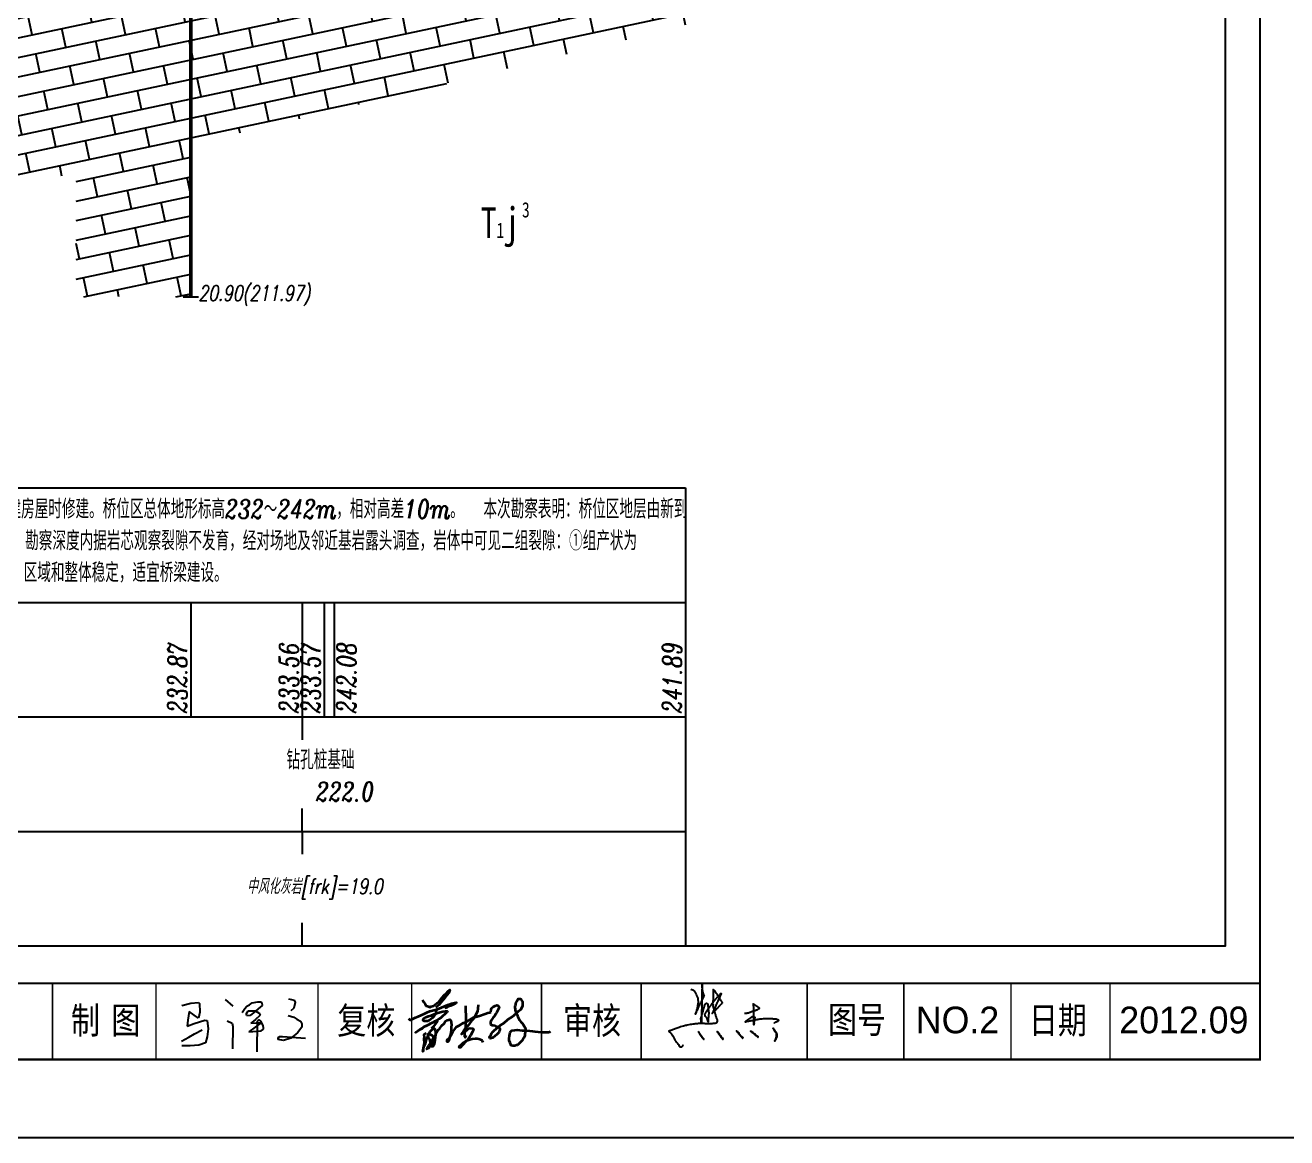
# Model space of a CAD drawing. Header units: millimetres. Extents: x -513 to 23624, y -721 to 12066.
# Drawn here: x 212 to 377.3, y -68.7 to 77.1 of the extents above; entities that cross this region are included whole.
import ezdxf
from ezdxf.enums import TextEntityAlignment as Align

# ---------------------------------------------------------------- set-up
doc = ezdxf.new("R2010")
doc.units = ezdxf.units.MM
doc.linetypes.add('x-tc', pattern=[18, 15, -3])
doc.layers.add('图框', color=7, linetype='Continuous')
doc.layers.add('签名', color=7, linetype='Continuous')
doc.styles.add('FSMM', font='fsdb_e.shx', dxfattribs={"width": 0.75, "bigfont": 'fsdb.shx'})
doc.styles.get("Standard").update_dxf_attribs({"font": 'italc1.shx', "width": 0.75, "bigfont": 'fsdb.shx'})
doc.styles.add('xdb', font='italc1.shx', dxfattribs={"width": 0.75, "bigfont": 'fsdb.shx'})
pattern_1 = [(11.9783, (0, 0), (-0.518852, 2.445566), []), (101.9783, (0, 0), (-4.43176, 1.6154), [2.5, -2.5])]

# ---------------------------------------------------------------- blocks, each defined once
blk = doc.blocks.new('A$C0A595376')
at = {"layer": '签名', "color": 7, "linetype": 'x-tc', "lineweight": -3}
for p, q in [((-0.84, 4.08), (0.06, 4.32)), ((0.06, 4.32), (0.84, 4.39)), ((0.84, 4.39), (0.96, 4.29)), ((0.96, 4.29), (0.98, 3.4)), ((3.52, 4.68), (4.29, 4)), ((5.5, 3.77), (5.73, 4)), ((5.73, 4), (5.97, 4.14)), ((5.97, 4.14), (6.24, 4.34)), ((6.24, 4.34), (6.82, 4.44)), ((7.26, 4.09), (6.41, 3.36)), ((6.82, 4.44), (7, 4.45)), ((7, 4.45), (7.15, 4.44)), ((7.15, 4.44), (7.24, 4.35)), ((7.24, 4.35), (7.26, 4.09)), ((9.91, 4.75), (10.23, 4.7)), ((10.23, 4.7), (10.47, 4.62)), ((10.6, 4.38), (10.44, 3.8)), ((10.47, 4.62), (10.6, 4.38)), ((-0.22, 2.61), (-0.31, 1.99)), ((-0.08, 3.48), (-0.22, 2.61)), ((0.41, 3.1), (-0.08, 3.48)), ((0.4, 2.28), (1.49, 2.6)), ((0.85, 2.81), (0.41, 3.1)), ((0.98, 3.4), (0.85, 2.81)), ((1.49, 2.6), (1.73, 2.57)), ((1.73, 2.57), (1.82, 1.74)), ((5.26, 3.36), (5.5, 3.77)), ((5.68, 3.28), (5.85, 3.53)), ((5.68, 3.17), (5.68, 3.28)), ((5.73, 3.04), (5.68, 3.17)), ((6.05, 3.08), (5.73, 3.04)), ((5.85, 3.53), (6.13, 3.55)), ((6.41, 3.36), (6.05, 3.08)), ((6.54, 2.63), (6.11, 2.31)), ((6.13, 3.55), (6.56, 3.55)), ((7.07, 3.11), (6.54, 2.63)), ((6.56, 3.55), (6.97, 3.3)), ((6.8, 2.55), (6.75, 2.48)), ((6.88, 2.63), (6.8, 2.55)), ((7.12, 2.51), (6.88, 2.63)), ((6.97, 3.3), (7.07, 3.11)), ((9.89, 3.08), (10.44, 2.92)), ((10.44, 3.8), (10.15, 3.53)), ((10.44, 2.92), (10.76, 2.71)), ((10.76, 2.71), (11.13, 2.5)), ((-0.31, 1.99), (0.4, 2.28)), ((0.43, 1.22), (1.2, 1.62)), ((1.82, 1.74), (1.73, 0.91)), ((3.74, 2.54), (4.24, 2.31)), ((4.24, 2.31), (4.32, 1.96)), ((4.32, 1.96), (4.26, -0.3)), ((7.2, 2.38), (5.9, 1.41)), ((5.9, 1.41), (7.16, 1.54)), ((6.11, 2.31), (7.2, 2.38)), ((6.75, 2.48), (6.73, -0.6)), ((7.35, 2.06), (7.12, 2.51)), ((7.16, 1.54), (7.39, 1.69)), ((7.39, 1.84), (7.35, 2.06)), ((7.39, 1.69), (7.39, 1.84)), ((10.81, 1.31), (10.15, 0.78)), ((11.27, 1.89), (10.81, 1.31)), ((11.13, 2.5), (11.27, 2.23)), ((11.27, 2.23), (11.27, 1.89)), ((-0.87, 0.47), (-0.12, 0.9)), ((0, 0), (-0.82, 0)), ((-0.12, 0.9), (0.43, 1.22)), ((0.87, 0.08), (0, 0)), ((1.54, 0.32), (0.87, 0.08)), ((1.73, 0.91), (1.54, 0.32)), ((8.88, 0.78), (8.98, 0.94)), ((8.88, 0.64), (8.88, 0.78)), ((9.41, 0.56), (8.88, 0.64)), ((8.98, 0.94), (9.3, 0.96)), ((9.3, 0.96), (11.64, 0.8)), ((10.15, 0.78), (9.41, 0.56))]:
    blk.add_line(p, q, dxfattribs=at)
blk = doc.blocks.new('A$C4A3225B1')
at = {"layer": '签名', "color": 7, "linetype": 'Continuous'}
for points in [[(1.36, 7.58), (1.79, 7.33), (1.86, 7.19), (1.94, 7.05), (2.02, 6.89), (2.17, 6.56), (2.24, 6.4), (2.27, 6.18), (2.29, 5.78), (2.26, 5.6), (2.2, 5.26), (2.16, 5.04), (2, 4.42), (2.04, 4.58), (1.99, 4.44), (1.94, 4.3), (1.99, 4.42), (2.01, 4.46), (2.04, 4.51), (2.06, 4.55), (2.07, 4.58), (2.09, 4.62), (2.11, 4.66), (2.14, 4.71), (2.16, 4.75), (2.18, 4.79), (2.19, 4.82), (2.32, 5.09), (2.4, 5.25), (2.47, 5.39), (2.52, 5.5), (2.58, 5.62), (2.66, 5.78), (2.78, 6.02), (2.88, 6.22), (2.97, 6.41), (3.03, 6.53), (3.08, 6.63), (3.11, 6.7), (3.08, 6.77), (3.04, 6.86), (3.01, 6.93), (2.96, 7.03), (2.94, 7.14), (2.92, 7.25), (2.9, 7.38), (2.88, 7.51), (2.86, 7.63), (2.84, 7.73), (2.83, 7.82), (2.83, 7.99), (2.81, 8.25), (2.83, 7.99), (2.81, 7.91), (2.84, 7.73), (2.8, 7.52), (2.8, 7.29), (2.79, 7.02), (2.79, 6.64), (2.79, 6.38), (2.78, 6.26), (2.78, 6.09), (2.78, 6.02), (2.78, 5.8), (2.77, 5.32), (2.76, 4.8), (2.75, 4.23), (2.75, 4.03), (2.75, 3.93), (2.75, 3.84), (2.75, 3.74), (2.74, 3.65), (2.74, 3.6), (2.74, 3.55), (2.74, 3.5), (2.74, 3.43), (2.74, 3.29), (2.74, 3.23), (2.74, 3.15), (2.71, 3.19), (2.69, 3.23), (2.68, 3.29), (2.68, 3.37), (2.68, 3.48), (2.67, 3.61), (2.66, 3.73), (2.68, 3.78), (2.69, 3.83), (2.71, 3.88), (2.73, 3.95), (2.75, 4.03), (2.78, 4.14), (2.8, 4.2), (2.81, 4.25), (2.82, 4.28), (2.83, 4.32), (2.85, 4.37), (2.86, 4.39), (2.87, 4.45), (2.94, 4.68), (2.99, 4.84), (3.02, 4.95), (3.06, 5.1), (3.08, 5.17), (3.11, 5.27), (3.15, 5.38), (3.19, 5.53), (3.28, 5.63), (3.32, 5.67), (3.36, 5.73), (3.43, 5.71), (3.49, 5.7), (3.53, 5.64), (3.56, 5.58), (3.58, 5.46), (3.58, 5.37), (3.6, 5.25), (3.61, 5.16), (3.62, 5.06), (3.63, 4.98), (3.63, 4.97), (3.66, 4.68), (3.68, 4.48), (3.69, 4.38), (3.68, 4.28), (3.67, 4.22), (3.67, 4.15), (3.66, 4.05), (3.65, 3.99), (3.64, 3.88), (3.63, 3.8), (3.61, 3.6), (3.61, 3.44), (3.61, 3.36), (3.61, 3.32), (3.61, 3.28), (3.6, 3.32), (3.59, 3.36), (3.58, 3.39), (3.56, 3.43), (3.54, 3.49), (3.53, 3.54), (3.5, 3.62), (3.48, 3.67), (3.46, 3.73), (3.44, 3.8), (3.41, 3.83), (3.38, 3.86), (3.35, 3.89), (3.33, 3.91), (3.28, 3.96), (3.26, 3.98), (3.23, 4.01), (3.21, 4.03), (3.21, 4.05), (3.21, 4.08), (3.2, 4.1), (3.2, 4.14), (3.2, 4.16), (3.19, 4.25), (3.24, 4.35), (3.27, 4.41), (3.32, 4.51), (3.36, 4.58), (3.4, 4.64), (3.44, 4.71), (3.49, 4.79), (3.52, 4.82), (3.54, 4.85), (3.59, 4.92), (3.63, 4.98), (3.69, 5.06), (3.74, 5.13), (3.79, 5.19), (3.86, 5.3), (3.91, 5.37), (3.99, 5.47), (4.04, 5.54), (4.15, 5.69), (4.22, 5.78), (4.35, 5.95), (4.4, 6.03), (4.44, 6.08), (4.49, 6.14), (4.52, 6.17), (4.56, 6.22), (4.63, 6.3), (4.69, 6.38), (4.73, 6.43), (4.77, 6.47), (4.81, 6.53), (4.86, 6.57), (4.89, 6.6), (4.95, 6.65), (4.98, 6.68), (5.05, 6.75), (5.15, 6.84), (5.23, 6.91), (5.23, 6.98), (5.29, 6.98), (5.3, 6.98), (5.32, 6.98), (5.27, 6.87), (5.22, 6.77), (5.17, 6.65), (5.12, 6.54), (5.09, 6.43), (5.02, 6.32), (4.97, 6.2), (4.89, 6.04), (4.87, 5.99), (4.8, 5.84), (4.73, 5.68), (4.68, 5.57), (4.63, 5.46), (4.6, 5.39), (4.56, 5.31), (4.48, 5.13), (4.43, 5.02), (4.36, 4.86), (4.29, 4.72), (4.25, 4.63), (4.2, 4.5), (4.17, 4.44), (4.14, 4.38), (4.21, 4.45), (4.26, 4.5), (4.3, 4.55), (4.38, 4.62), (4.43, 4.65), (4.42, 4.67), (4.49, 4.74), (4.57, 4.82), (4.59, 4.85), (4.69, 4.95), (4.76, 5.02), (4.81, 5.08), (4.92, 5.18), (4.99, 5.25), (5.03, 5.3), (5.09, 5.37), (5.15, 5.42), (5.2, 5.47), (5.26, 5.54), (5.3, 5.58), (5.35, 5.63), (5.39, 5.67), (5.42, 5.7), (5.44, 5.72), (5.47, 5.75), (5.49, 5.77), (5.47, 5.81), (5.45, 5.84), (5.43, 5.87), (5.35, 6), (5.23, 6.19), (5.14, 6.35), (5.08, 6.45), (4.95, 6.65), (4.82, 6.85), (4.66, 7.06), (4.57, 7.2), (4.44, 7.38), (4.35, 7.44), (4.26, 7.5), (4.26, 7.33), (4.26, 7.18), (4.26, 7.08), (4.26, 6.84), (4.26, 6.65), (4.26, 6.44), (4.26, 6.23), (4.24, 6.04), (4.21, 5.85), (4.22, 5.78), (4.15, 5.69), (4.23, 5.59), (4.24, 5.33), (4.28, 5.16), (4.31, 5), (4.36, 4.86), (4.43, 4.65), (4.54, 4.3), (4.59, 4.09), (4.64, 3.88), (4.71, 3.7), (4.79, 3.53), (4.76, 3.25), (4.66, 3.1), (4.4, 3.06), (4.14, 3.03), (3.83, 3.03), (3.65, 3.03), (3.36, 3.03), (3.09, 3.05), (2.9, 3.06), (2.74, 3.06), (2.66, 3.08), (2.35, 3.05), (2.04, 3.03), (1.78, 2.99), (1.6, 2.96), (1.27, 2.92), (0.88, 2.84), (0.66, 2.79), (0.36, 2.73), (-0.34, 2.48), (-0.58, 2.39), (-1.04, 2.23), (-1.29, 2.15), (-1.54, 2.08), (-1.34, 1.86), (-0.94, 1.28), (-0.74, 0.9), (-0.53, 0.64), (-0.32, 0.37), (-0.23, 0.22), (-0.08, 0.02), (0.16, 0.02), (0.34, 0.31)], [(8.39, 4.43), (8.55, 4.43), (8.62, 4.44), (8.71, 4.44), (8.77, 4.45), (8.84, 4.45), (8.91, 4.48), (9.06, 4.54), (9.14, 4.57), (9.27, 4.63), (9.43, 4.67), (9.49, 4.69), (9.63, 4.72), (9.72, 4.75), (9.85, 4.81), (9.9, 4.84), (10.07, 4.91), (10.15, 4.95), (10.25, 5.01), (10.35, 5.08), (10.24, 5.14), (10.15, 5.2), (10.05, 5.27), (9.99, 5.31), (9.9, 5.37), (9.81, 5.43), (9.74, 5.48), (9.67, 5.53), (9.61, 5.57), (9.52, 5.63), (9.52, 5.55), (9.52, 5.37), (9.53, 5.29), (9.53, 5.11), (9.53, 5.04), (9.53, 4.94), (9.54, 4.86), (9.54, 4.79), (9.54, 4.72), (9.54, 4.7), (9.54, 4.64), (9.54, 4.61), (9.54, 4.55), (9.54, 4.52), (9.54, 4.46), (9.55, 4.39), (9.55, 4.28), (9.55, 4.16), (9.55, 4.04), (9.56, 3.95), (9.56, 3.78), (9.56, 3.68), (9.56, 3.58), (9.58, 3.52), (9.57, 3.41), (9.57, 3.3), (9.57, 3.23), (9.58, 3.1), (9.63, 3.09), (9.59, 3.02), (9.6, 2.96), (9.59, 2.9), (9.61, 3.03), (9.62, 3.07), (9.63, 3.13), (9.64, 3.19), (9.67, 3.26), (9.66, 3.31), (9.67, 3.39), (9.68, 3.45), (9.69, 3.5), (9.7, 3.54), (9.75, 3.69), (9.73, 3.78), (9.77, 3.83), (9.74, 3.85), (9.72, 3.87), (9.68, 3.9), (9.64, 3.93), (9.62, 3.95), (9.56, 3.95), (9.51, 3.95), (9.39, 3.95), (9.31, 3.89), (9.26, 3.86), (9.2, 3.81), (9.13, 3.77), (9.09, 3.74), (9.05, 3.71), (9.01, 3.68), (8.95, 3.64), (8.9, 3.6), (8.83, 3.55), (8.77, 3.51), (8.73, 3.49), (8.69, 3.46), (8.63, 3.42), (8.6, 3.39), (8.56, 3.36), (8.52, 3.34), (8.47, 3.3), (8.59, 3.32), (8.73, 3.35), (8.83, 3.37), (8.92, 3.39), (9.02, 3.41), (9.11, 3.43), (9.17, 3.44), (9.26, 3.46), (9.35, 3.47), (9.45, 3.49), (9.49, 3.5), (9.56, 3.52), (9.65, 3.53), (9.73, 3.55), (9.8, 3.56), (9.87, 3.58), (9.97, 3.59), (10.03, 3.6), (10.11, 3.62), (10.19, 3.63), (10.27, 3.65), (10.31, 3.65), (10.37, 3.67), (10.42, 3.68), (10.51, 3.68), (10.88, 3.7), (10.97, 3.7), (11.17, 3.7), (11.28, 3.7), (11.4, 3.7), (11.54, 3.7), (11.65, 3.7), (11.82, 3.7), (11.94, 3.7), (12.05, 3.7), (12.18, 3.69), (12.26, 3.69), (12.34, 3.68), (12.41, 3.68), (12.47, 3.68), (12.6, 3.63), (12.72, 3.58), (12.75, 3.55), (12.84, 3.5), (12.82, 3.48), (12.79, 3.41), (12.75, 3.35), (12.69, 3.32), (12.64, 3.3), (12.52, 3.25), (12.45, 3.22), (12.37, 3.18), (12.29, 3.14), (12.22, 3.1)], [(4.8, 2.02), (4.94, 1.89), (4.99, 1.81), (5.07, 1.71), (5.08, 1.61), (5.16, 1.57), (5.18, 1.48), (5.24, 1.39), (5.29, 1.32), (5.37, 1.2), (5.43, 1.11), (5.49, 1.02), (5.52, 0.98), (5.56, 1.03), (5.48, 1.12), (5.37, 1.2), (5.3, 1.31), (5.25, 1.45), (5.07, 1.63), (5, 1.73), (4.89, 1.9), (4.8, 2.02), (5.14, 1.6), (5.21, 1.5), (5.36, 1.27), (5.53, 1.04), (5.52, 1.03), (5.46, 1.08), (5.42, 1.14), (5.37, 1.21), (5.31, 1.29), (5.27, 1.35), (5.21, 1.43), (5.17, 1.49), (5.11, 1.54)], [(7.32, 2.1), (7.46, 1.98), (7.53, 1.91), (7.61, 1.81), (7.64, 1.72), (7.72, 1.68), (7.75, 1.59), (7.81, 1.51), (7.86, 1.45), (7.96, 1.33), (8.03, 1.25), (8.1, 1.17), (8.13, 1.13), (8.16, 1.18), (8.08, 1.26), (7.96, 1.33), (7.88, 1.43), (7.82, 1.57), (7.63, 1.73), (7.54, 1.83), (7.42, 1.98), (7.32, 2.1), (7.69, 1.71), (7.77, 1.62), (7.95, 1.4), (8.14, 1.18), (8.12, 1.17), (8.06, 1.22), (8.01, 1.27), (7.96, 1.34), (7.89, 1.41), (7.84, 1.47), (7.78, 1.55), (7.73, 1.6), (7.67, 1.65)], [(9.16, 2.08), (9.33, 1.99), (9.4, 1.93), (9.5, 1.85), (9.54, 1.77), (9.63, 1.74), (9.67, 1.66), (9.75, 1.6), (9.82, 1.54), (9.94, 1.45), (10.02, 1.38), (10.1, 1.31), (10.14, 1.28), (10.16, 1.34), (10.06, 1.4), (9.94, 1.44), (9.83, 1.53), (9.75, 1.65), (9.53, 1.78), (9.43, 1.86), (9.28, 1.98), (9.16, 2.08), (9.6, 1.77), (9.7, 1.69), (9.91, 1.51), (10.13, 1.33), (10.12, 1.32), (10.05, 1.35), (9.99, 1.4), (9.93, 1.45), (9.85, 1.52), (9.79, 1.57), (9.72, 1.63), (9.66, 1.67), (9.59, 1.71)], [(12.12, 2.45), (12.38, 2.07), (12.56, 1.81), (12.59, 1.67), (12.62, 1.52), (12.56, 1.24), (12.51, 1.11), (12.46, 0.99), (12.39, 0.88), (12.33, 0.77), (12.46, 1.06), (12.56, 1.31), (12.57, 1.57), (12.55, 1.64), (12.55, 1.73), (12.52, 1.83), (12.45, 1.91), (12.43, 1.95), (12.41, 1.98), (12.3, 2.18), (12.23, 2.28), (12.17, 2.37), (12.12, 2.45), (12.41, 2.03), (12.44, 1.99), (12.48, 1.93), (12.51, 1.89), (12.53, 1.85), (12.55, 1.83), (12.56, 1.8), (12.57, 1.77), (12.58, 1.71), (12.59, 1.67), (12.59, 1.63), (12.6, 1.59), (12.59, 1.57), (12.59, 1.54), (12.6, 1.52), (12.61, 1.49), (12.59, 1.38), (12.54, 1.27), (12.52, 1.22), (12.48, 1.13), (12.46, 1.06), (12.4, 0.91), (12.39, 0.88), (12.37, 0.85), (12.35, 0.82), (12.34, 0.79), (12.33, 0.77)]]:
    blk.add_spline(points, degree=3, dxfattribs=at)
at = {"layer": '签名', "color": 7, "linetype": 'Continuous', "start_tangent": (0.570994, -0.820954), "end_tangent": (0.570994, -0.820954)}
blk.add_spline([(2.31, 2.02), (2.48, 1.77), (2.58, 1.64), (2.67, 1.5), (2.76, 1.38), (2.86, 1.23), (2.97, 1.1), (3.05, 1.05), (3.03, 0.98), (2.96, 1.05), (2.9, 1.11), (2.85, 1.19), (2.8, 1.25), (2.75, 1.34), (2.7, 1.42), (2.61, 1.54), (2.54, 1.69), (2.45, 1.82), (2.4, 1.89), (2.31, 2.02)], degree=3, dxfattribs=at)
blk = doc.blocks.new('z')
at = {"layer": '图框', "color": 7, "lineweight": 35}
for points in [[(35627849.84, 3315053.13), (35627850.77, 3315051.66), (35627851.6, 3315050.36), (35627852.33, 3315049.21), (35627853.13, 3315048.92), (35627853.75, 3315048.7), (35627854.58, 3315048.4), (35627855.64, 3315048.72), (35627857.11, 3315049.17), (35627859.27, 3315050.89), (35627860.78, 3315052.08), (35627861.99, 3315053.6), (35627862.9, 3315054.75), (35627864.07, 3315056.21), (35627865.52, 3315057.29), (35627866.45, 3315058.74), (35627867.83, 3315059.84), (35627867.18, 3315057.85), (35627865.07, 3315055.26), (35627863.81, 3315053.71), (35627861.91, 3315051.38), (35627860.75, 3315049.95), (35627858.66, 3315048.09)], [(35627840.7, 3315040.86), (35627841.21, 3315040.17), (35627841.53, 3315040.01), (35627842.08, 3315040.07), (35627843.87, 3315040.87), (35627845.21, 3315041.47), (35627847.04, 3315042.29), (35627848.91, 3315043.13), (35627850.91, 3315044.03), (35627852.78, 3315044.86), (35627854.79, 3315045.76), (35627857.28, 3315046.34), (35627859.64, 3315047.13), (35627862.44, 3315048.14), (35627864.98, 3315049.19), (35627866.52, 3315049.93), (35627868.84, 3315050.72), (35627870.85, 3315051.24), (35627872.04, 3315051.46), (35627872.26, 3315051.24), (35627871.55, 3315050.76), (35627869.72, 3315049.84), (35627868.27, 3315049.14), (35627867, 3315048.71), (35627866.12, 3315048.18), (35627865.38, 3315047.96), (35627864.59, 3315047.61)], [(35627894.74, 3315044.97), (35627895.1, 3315046.92), (35627895.51, 3315047.84), (35627896.33, 3315048.65), (35627897.65, 3315049.32), (35627898.83, 3315049.68), (35627899.49, 3315049.42), (35627899.8, 3315048.96), (35627900.11, 3315048.55), (35627900.21, 3315047.94), (35627899.75, 3315046.77), (35627898.88, 3315045.15), (35627898.63, 3315044.66), (35627898.14, 3315044), (35627897.49, 3315042.94), (35627896.92, 3315042.29), (35627896.34, 3315041.47), (35627895.12, 3315039.58), (35627894.79, 3315039.09), (35627894.55, 3315038.44), (35627894.55, 3315038.2), (35627894.55, 3315037.54), (35627894.55, 3315037.22), (35627894.79, 3315036.89), (35627895.69, 3315036.48), (35627896.1, 3315036.48), (35627897.49, 3315036.24), (35627898.14, 3315035.83), (35627899.45, 3315035.42), (35627900.02, 3315034.93), (35627900.68, 3315034.28), (35627900.68, 3315033.46), (35627900.43, 3315032.89), (35627900.35, 3315032.56), (35627900.02, 3315031.75), (35627899.61, 3315031.17), (35627898.55, 3315030.1), (35627897.73, 3315029.53), (35627897.16, 3315029.04), (35627896.67, 3315028.63), (35627896.42, 3315028.39), (35627895.93, 3315028.14), (35627895.36, 3315027.9), (35627895.11, 3315027.9), (35627894.46, 3315027.82), (35627894.05, 3315028.55), (35627894.05, 3315028.88), (35627894.87, 3315029.61), (35627895.28, 3315031.08), (35627896.1, 3315032.06), (35627896.99, 3315032.96), (35627901.24, 3315036.55), (35627903.37, 3315037.86), (35627906, 3315040.16), (35627908.94, 3315042.03), (35627911.64, 3315044.32), (35627913.19, 3315045.87), (35627914.83, 3315047.1), (35627915.97, 3315049.38), (35627915.89, 3315050.93), (35627915.81, 3315051.91), (35627915.48, 3315052.57), (35627914.91, 3315053.22), (35627914.5, 3315053.55), (35627913.52, 3315053.71), (35627912.7, 3315053.71), (35627912.37, 3315053.3), (35627912.05, 3315052.57), (35627911.63, 3315052.1), (35627911.31, 3315051.5), (35627911.07, 3315050.61), (35627910.99, 3315049.95), (35627910.9, 3315049.38), (35627910.66, 3315048.73), (35627910.58, 3315048.08), (35627910.66, 3315047.83), (35627910.74, 3315047.18), (35627910.9, 3315046.85), (35627910.9, 3315046.28), (35627911.48, 3315044.15), (35627912.13, 3315043.33), (35627912.54, 3315042.03), (35627913.11, 3315041.05), (35627913.76, 3315039.74), (35627914.5, 3315038.76), (35627915.64, 3315037.7), (35627916.05, 3315037.05), (35627917.44, 3315034.82), (35627917.61, 3315033.84), (35627917.69, 3315033.03), (35627917.36, 3315031.88), (35627917.12, 3315030.33), (35627917.12, 3315029.6), (35627916.79, 3315028.7), (35627916.55, 3315028.13), (35627915.57, 3315026.74), (35627914.91, 3315025.92), (35627914.01, 3315024.78), (35627913.11, 3315023.96), (35627912.3, 3315023.39), (35627911.72, 3315023.31), (35627910.66, 3315022.82), (35627909.27, 3315022.9), (35627908.21, 3315023.23), (35627908.05, 3315023.8), (35627907.64, 3315024.94), (35627906.98, 3315026.41), (35627906.98, 3315027.64), (35627907.15, 3315029.43), (35627907.25, 3315030.66), (35627907.48, 3315031.97), (35627908.62, 3315032.94), (35627910.66, 3315033.19), (35627912.05, 3315033.43), (35627915.48, 3315033.03), (35627918.18, 3315033.03), (35627920.47, 3315032.7), (35627922.18, 3315032.54), (35627923.82, 3315032.29), (35627925.94, 3315032.13), (35627928.64, 3315031.88), (35627930.85, 3315031.88), (35627932.81, 3315031.97), (35627933.62, 3315032.05), (35627934.03, 3315032.62)], [(35627858.83, 3315046.86), (35627858.58, 3315044.56), (35627858.24, 3315043.59), (35627857.56, 3315042.57), (35627857.12, 3315041.89), (35627856.29, 3315041.11), (35627855.22, 3315040.19), (35627854.3, 3315039.56), (35627853.23, 3315039.07), (35627852.25, 3315039.07), (35627851.23, 3315039.22), (35627850.21, 3315039.65), (35627850.26, 3315040.33), (35627850.74, 3315040.92), (35627852.35, 3315041.7), (35627853.91, 3315042.38), (35627855.66, 3315042.96), (35627857.56, 3315043.69), (35627859.31, 3315044.32), (35627861.5, 3315045), (35627863.21, 3315045.54), (35627864.96, 3315045.73), (35627866.17, 3315045.78), (35627866.37, 3315045.39), (35627865.74, 3315044.91), (35627861.89, 3315041.37), (35627860.73, 3315040.75), (35627859.32, 3315039.58), (35627857.22, 3315038.73), (35627853.72, 3315036.63), (35627850.45, 3315035.15), (35627849.13, 3315033.98), (35627847.88, 3315033.44), (35627845.39, 3315031.65), (35627845.29, 3315031.74), (35627848.53, 3315033.97), (35627849.67, 3315034.62), (35627850.77, 3315035.41), (35627853.24, 3315036.48), (35627854.53, 3315037.31), (35627856.5, 3315038.3), (35627857.9, 3315038.79), (35627859.46, 3315039.47), (35627859.76, 3315039.32), (35627859.16, 3315038.18), (35627856.87, 3315035.48), (35627855.93, 3315034.52), (35627855.46, 3315034.33)], [(35627852.29, 3315031.17), (35627850.77, 3315030.12), (35627850.86, 3315028.81), (35627850.77, 3315027.21), (35627850.86, 3315024.8), (35627850.73, 3315023.54), (35627850.31, 3315021.31), (35627850.22, 3315019.54), (35627850.06, 3315019.07), (35627850.22, 3315019.96), (35627850.77, 3315022.19), (35627851.83, 3315024.39), (35627852.59, 3315027.25), (35627853.27, 3315028.95), (35627854.11, 3315030.68), (35627855, 3315032.32), (35627856.05, 3315033.42), (35627856.98, 3315034.26), (35627857.7, 3315034.22), (35627858.24, 3315032.79), (35627858.37, 3315032.38), (35627858.37, 3315030.26), (35627858, 3315026.71), (35627857.52, 3315024.32), (35627857.09, 3315023.16), (35627856.77, 3315022.41), (35627856.3, 3315022.36), (35627855.87, 3315022.47), (35627855.5, 3315023.79), (35627855.18, 3315025.54), (35627854.65, 3315027.13), (35627853.85, 3315028.46), (35627853.54, 3315030.05), (35627853.59, 3315030.74), (35627854.17, 3315030.85), (35627855.02, 3315030.47), (35627856.08, 3315029.89), (35627856.77, 3315029.36), (35627857.78, 3315028.62), (35627857.84, 3315027.4), (35627857.2, 3315025.7), (35627856.3, 3315024.53), (35627855.55, 3315023.37), (35627854.44, 3315022.2), (35627854.07, 3315021.67), (35627853.54, 3315021.25), (35627853.01, 3315020.82), (35627852.74, 3315020.77), (35627854.07, 3315023.05), (35627855.02, 3315024.69), (35627855.98, 3315026.39), (35627856.93, 3315028.03), (35627858.42, 3315029.78), (35627859.16, 3315031.69), (35627860.22, 3315033.39), (35627860.97, 3315034.13), (35627862.51, 3315036.26), (35627863.84, 3315037.48), (35627864.79, 3315038.97), (35627866.33, 3315039.82), (35627867.61, 3315040.19), (35627868.14, 3315040.03), (35627868.51, 3315039.29), (35627868.67, 3315038.39), (35627869.04, 3315036.53), (35627868.83, 3315035.25), (35627868.83, 3315033.82), (35627868.46, 3315031.17), (35627867.55, 3315028.15), (35627867.24, 3315026.71), (35627866.97, 3315025.97), (35627866.6, 3315025.49), (35627866.12, 3315025.49), (35627866.02, 3315026.29), (35627866.17, 3315026.82), (35627867.34, 3315028.04), (35627869.15, 3315030.8), (35627869.78, 3315032.12), (35627871.22, 3315033.82), (35627872.29, 3315035.43), (35627874.02, 3315036.23), (35627876.83, 3315038.1), (35627879.1, 3315038.96), (35627883.42, 3315041.56), (35627887.47, 3315042.73), (35627891, 3315043.91), (35627892.82, 3315044.65), (35627894.2, 3315044.87), (35627894.74, 3315044.97)], [(35627886.46, 3315049.79), (35627886.37, 3315047.53), (35627885.99, 3315045.55), (35627884.39, 3315042.25), (35627883.26, 3315040.55), (35627882.32, 3315039.52), (35627881.09, 3315037.73), (35627879.96, 3315036.22), (35627878.45, 3315034.99), (35627877.22, 3315033.2), (35627876.47, 3315031.6), (35627875.43, 3315030.57), (35627876.09, 3315031.41), (35627877.13, 3315031.98), (35627878.83, 3315033.02), (35627880.05, 3315034.24), (35627881.28, 3315034.62), (35627883.07, 3315034.33), (35627883.35, 3315033.2), (35627882.71, 3315032.14), (35627881.43, 3315029.77), (35627879.64, 3315026.88), (35627878.05, 3315025.5), (35627876.68, 3315023.71), (35627875.72, 3315022.97), (35627874.77, 3315021.91), (35627874.03, 3315021.91), (35627874.24, 3315022.76), (35627875.62, 3315023.71), (35627876.89, 3315025.19), (35627878.47, 3315026.14), (35627880.91, 3315027.09), (35627882.5, 3315027.51), (35627884.72, 3315027.83), (35627885.88, 3315027.83), (35627886.94, 3315027.41), (35627888.63, 3315026.77), (35627889.06, 3315026.24), (35627889.58, 3315025.29)], [(35627878.06, 3315049.18), (35627878.29, 3315039.89), (35627878.14, 3315036.15), (35627877.84, 3315033.68), (35627877.46, 3315030.83), (35627877.46, 3315028.96), (35627877.91, 3315028.29), (35627878.66, 3315030.01)]]:
    blk.add_lwpolyline(points, dxfattribs=at)

msp = doc.modelspace()

# ---------------------------------------------------------------- hatches: boundary and pattern name
at = {"linetype": 'Continuous'}
h = msp.add_hatch(dxfattribs=at)
h.set_pattern_fill('HY', angle=11.978284, style=0, pattern_type=2)
h.set_pattern_definition(pattern_1)
h.paths.add_polyline_path([(233.7, 61.40518), (298.5, 77.0022), (298.5, 125.59049), (248.3, 118.91456), (233.7, 115.5)])
h.paths.add_polyline_path([(248.3, 128.95969), (233.7, 126), (233.7, 115.5), (248.3, 118.91456), (298.5, 125.59049), (298.5, 135.07408)])
h.paths.add_polyline_path([(233.7, 115.5), (233.7, 126), (149.25, 96.5), (149.25, 82)])
h.paths.add_polyline_path([(149.25, 82), (149.25, 42.85486), (202.08134, 53.79473), (233.7, 61.40518), (233.7, 115.5)])
h.paths.add_polyline_path([(50, 66.4), (0, 68.29813), (0, 17.65479), (105.60054, 33.8163), (149.25, 42.85486), (149.25, 82)])
h.paths.add_polyline_path([(149.25, 82), (149.25, 96.5), (50, 81.9), (50, 66.4)])
h.paths.add_polyline_path([(0, 84.51061), (0, 68.29813), (50, 66.4), (50, 81.9)])
h.paths.add_polyline_path([(234.2, 117.5), (245.78036, 117.5), (245.78036, 114.5), (234.2, 114.5)], flags=24)
h.paths.add_polyline_path([(234.2, 128), (245.83393, 128), (245.83393, 125), (234.2, 125)], flags=25)
h.paths.add_polyline_path([(149.75, 84), (162.29464, 84), (162.29464, 81), (149.75, 81)], flags=24)
h.paths.add_polyline_path([(149.75, 98.5), (161.38393, 98.5), (161.38393, 95.5), (149.75, 95.5)], flags=25)
h.paths.add_polyline_path([(50.5, 28.4), (63.20536, 28.4), (63.20536, 25.4), (50.5, 25.4)], flags=24)
h.paths.add_polyline_path([(50.5, 68.4), (63.04464, 68.4), (63.04464, 65.4), (50.5, 65.4)], flags=24)
h.paths.add_polyline_path([(50.5, 83.9), (63.04464, 83.9), (63.04464, 80.9), (50.5, 80.9)], flags=25)
h = msp.add_hatch(dxfattribs=at)
h.set_pattern_fill('HY', angle=11.978284, style=0, pattern_type=2)
h.set_pattern_definition(pattern_1)
h.paths.add_polyline_path([(134.25, 39.74879), (134.25, 20), (149.25, 20), (149.25, 42.85486)])
h.paths.add_polyline_path([(218.7, 41.5), (233.7, 41.5), (233.7, 61.40518), (218.7, 57.79475)])

# ---------------------------------------------------------------- linework, layer by layer
at = {"color": 7, "linetype": 'Continuous'}
for p, q in [((232.7, 41.5), (234.7, 41.5)), ((233.7, 41.5), (232.7, 41.5)), ((298.5, 8.46733), (298.5, 0.46733)), ((298.5, 8.46733), (298.5, 0.46733)), ((298.5, 8.46733), (298.5, 0.46733))]:
    msp.add_line(p, q, dxfattribs=at)
for p, q in [((-25, 16.46733), (298.5, 16.46733)), ((298.5, 16.46733), (298.5, 1.46733)), ((-25, 1.46733), (298.5, 1.46733)), ((233.7, 1.46733), (233.7, -13.53267)), ((248.3, 1.46733), (248.3, -13.53267)), ((251.15, 1.46733), (251.15, -13.53267)), ((252.5, 1.46733), (252.5, -13.53267)), ((298.5, 1.46733), (298.5, -28.53267)), ((-25, -13.53267), (298.5, -13.53267)), ((-25, -13.53267), (298.5, -13.53267)), ((298.5, -13.53267), (298.5, -43.53267)), ((-25, -28.53267), (298.5, -28.53267)), ((-25, -43.53267), (298.5, -43.53267))]:
    msp.add_line(p, q)
msp.add_lwpolyline([(298.5, -43.53267), (369.22317, -43.53267), (369.22317, 219.25632)], dxfattribs=at)
msp.add_lwpolyline([(233.7, 146, 0.5, 0.5, 0), (233.7, 41.5, 0, 0, 0)], format="xyseb", dxfattribs=at)
at = {"linetype": 'Continuous'}
for points in [[(248.3, -13.53267), (248.3, -16.53267)], [(248.3, -28.53267), (248.3, -25.53267)], [(248.3, -28.53267), (248.3, -31.53267)], [(248.3, -43.53267), (248.3, -40.53267)]]:
    msp.add_lwpolyline(points, dxfattribs=at)
at = {"layer": '图框', "color": 9}
msp.add_lwpolyline([(380.62124, -68.69028), (-39.87128, -68.69028), (-39.87128, 228.52294), (380.62124, 228.52294)], close=True, dxfattribs=at)
at = {"layer": '图框', "color": 7, "linetype": 'Continuous', "const_width": 0.3}
msp.add_lwpolyline([(-27.99119, 222.39018), (373.76167, 222.39018), (373.76167, -58.44853), (-27.99119, -58.44853)], close=True, dxfattribs=at)
msp.add_lwpolyline([(373.76167, -48.44853), (44.76167, -48.44853), (44.76167, -58.44853)], dxfattribs=at)
at = {"layer": '图框', "color": 7, "const_width": 0.2}
for points in [[(215.57616, -58.44853), (215.57616, -48.44853)], [(229.13945, -58.44853), (229.13945, -48.44853)], [(250.35532, -58.44853), (250.35532, -48.44853)], [(262.63639, -58.44853), (262.63639, -48.44853)], [(279.63017, -58.44853), (279.63017, -48.44853)], [(292.68807, -58.44853), (292.68807, -48.44853)], [(314.44631, -58.44853), (314.44631, -48.44853)], [(327.1158, -58.44853), (327.1158, -48.44853)], [(341.14163, -58.44853), (341.14163, -48.44853)], [(354.10243, -58.44853), (354.10243, -48.44853)]]:
    msp.add_lwpolyline(points, dxfattribs=at)

# ---------------------------------------------------------------- block references
at = {"layer": '图框'}
msp.add_blockref('A$C4A3225B1', (297.86025, -56.77962), dxfattribs=at)
at = {"layer": '图框', "xscale": 1.300000000000182, "yscale": 1.300000000000182, "zscale": 1.300000000000182}
msp.add_blockref('A$C0A595376', (233.61048, -56.66085), dxfattribs=at)
at = {"layer": '签名', "linetype": 'Continuous', "xscale": 0.1990656000002673, "yscale": 0.1990656000002673, "zscale": 0.1990656000002673}
msp.add_blockref('z', (-7092015.25877, -659963.66441, 544.65204), dxfattribs=at)

# ---------------------------------------------------------------- texts
at = {"attachment_point": 1}
for s, insert, char_height, width in [('\\f仿宋_GB2312|b0|i0|c134|p49;T\\H2;1\\H4;j', (271.69302, 53.2335), 4, 39.7944), ('\\f仿宋_GB2312|b0|i0|c134|p49;3', (277.07938, 53.92209), 2, 4.9655)]:
    msp.add_mtext(s, dxfattribs=dict(at, insert=insert, char_height=char_height, width=width))
at = {"color": 7, "linetype": 'Continuous', "attachment_point": 1, "style": 'xdb'}
for s, insert, char_height, width in [('20.90(211.97)', (234.7, 43), 2, 52), ('\\pi3.83929;桥位区为构造剥蚀-侵蚀河谷地貌。桥位横跨{\\C256;小溪河，河流总体流向自南}向北，勘察时桥位区水位232.47~232.49m。桥位区段顺直，河床稳定，宽度约30m，呈不对称"U"型。桥位区两侧岸坡均修建有条石挡墙，高约6～8m，为两岸居民修建房屋时修建。桥位区总体地形标高232～242m，相对高差10m。  本次勘察表明：桥位区地层由新到老分为第四系全新统人工堆积层（Q4ml）素填土、冲洪积层（Q4al+pl）卵石土、三叠系下统嘉陵江组三段（T1j3）灰岩。场地位处尖山-巫溪向斜北东翼（见图2.5-1），岩层呈单斜状产出，岩层产状193°∠28°。区内构造较简单，未发现断层，勘察深度内据岩芯观察裂隙不发育，经对场地及邻近基岩露头调查，岩体中可见二组裂隙：①组产状为335°∠45°，②77°∠74°。区内裂隙结合差，属硬性结构面。桥位区横跨小溪河，地下水{\\C256;与小溪河互为补排关系，特点}是含水层厚，补给源近，水位埋深浅，渗透性能强，其水力联系好，地下水非常丰富。桥位区及邻近，无滑坡、泥石流，无塌岸，未见断层，区域和整体稳定，适宜桥梁建设。', (1.48883, 14.95617), 2.5, 296.6279653)]:
    msp.add_mtext(s, dxfattribs=dict(at, insert=insert, char_height=char_height, width=width))
at = {"char_height": 2.5, "width": 30, "attachment_point": 1, "rotation": 89.9999985, "style": 'xdb'}
for s, insert in [('232.87', (230.7, -13.03267)), ('233.56', (245.3, -13.03267)), ('233.57', (248.15, -13.03267)), ('242.08', (252.84491, -13.03267)), ('241.89', (295.5, -13.03267))]:
    msp.add_mtext(s, dxfattribs=dict(at, insert=insert))
at = {"color": 7, "linetype": 'Continuous', "insert": (239.81069, -17.91009), "char_height": 2.5, "width": 31.1105541, "attachment_point": 1}
msp.add_mtext('     钻孔桩基础\\P        222.0', dxfattribs=at)
at = {"color": 7, "insert": (241.03794, -34.737), "char_height": 2, "width": 93.5092593, "attachment_point": 1}
msp.add_mtext('中风化灰岩[frk]=19.0', dxfattribs=at)
at = {"layer": '图框', "color": 7, "linetype": 'Continuous', "style": 'FSMM'}
for s, height, p in [('制 图', 4, (222.54778, -53.24853)), ('复核', 4, (256.69007, -53.24853)), ('审核', 4, (286.25623, -53.24853)), ('图号', 4, (320.97526, -53.24853)), ('日期', 4, (347.28216, -53.24853)), ('NO.2', 3.5, (334.1377, -53.24853)), ('2012.09', 3.5, (363.78639, -53.24853))]:
    msp.add_text(s, height=height, dxfattribs=at).set_placement(p, align=Align.MIDDLE)

doc.saveas('drawing.dxf')
